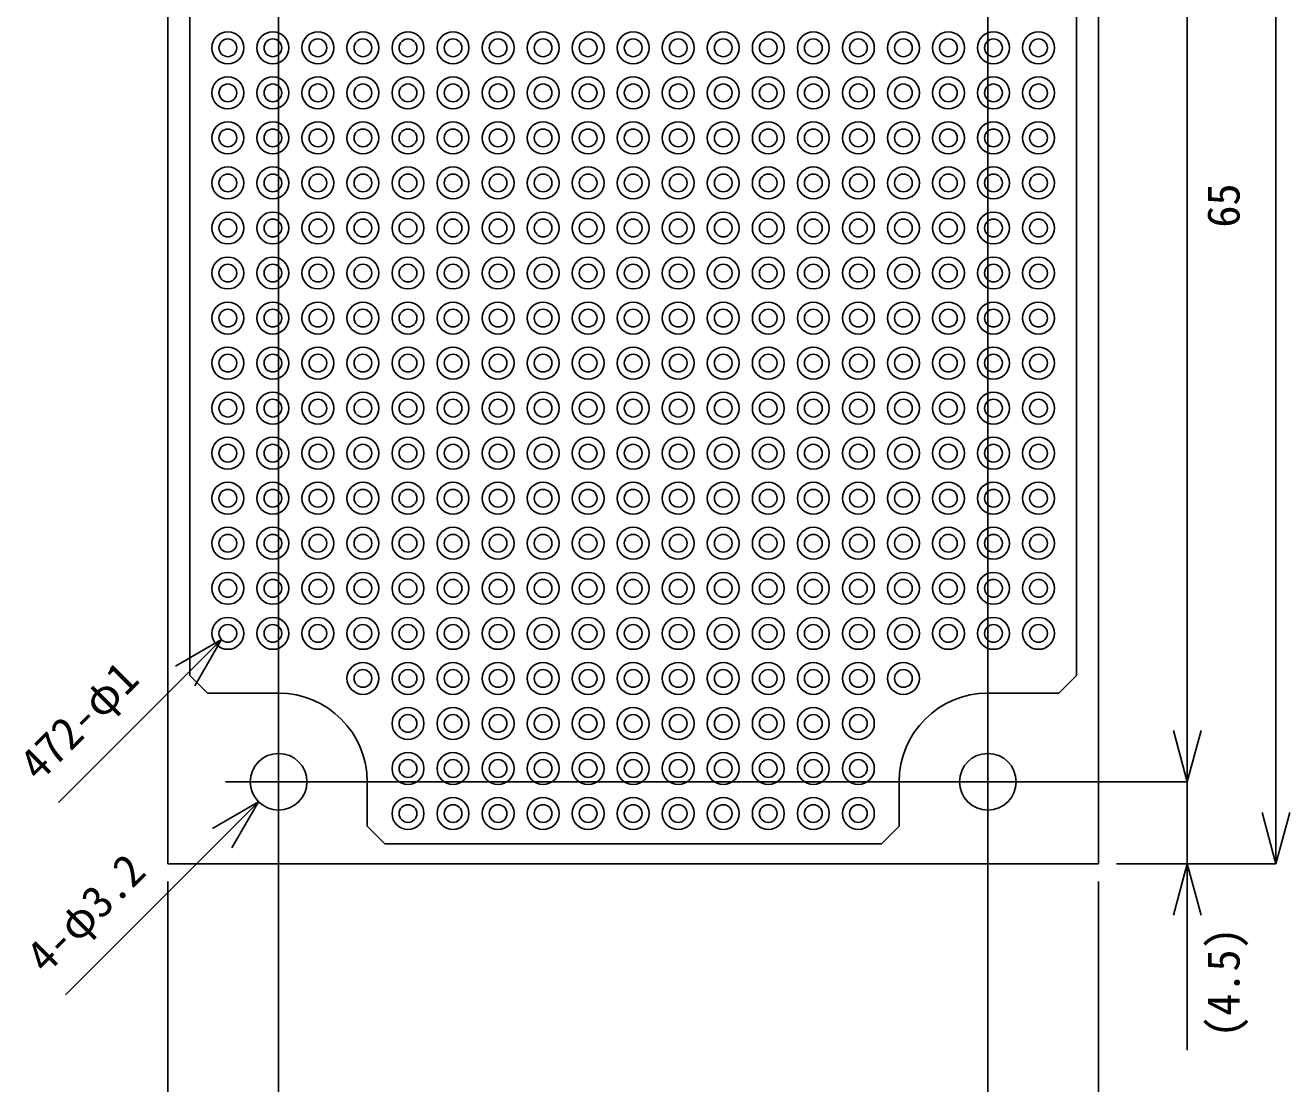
# Model space of a CAD drawing. Units: millimetres on the paper. Extents: x -138 to 138, y -95 to 95.
# Drawn here: x -4.3 to 67, y -25.7 to 34 of the extents above; entities that cross this region are included whole.
import ezdxf
from ezdxf.enums import TextEntityAlignment as Align

# ---------------------------------------------------------------- set-up
doc = ezdxf.new("R2010")
doc.units = ezdxf.units.MM
doc.layers.add('0-0', color=4, linetype='Continuous')
doc.layers.add('0-1', color=7, linetype='Continuous')
doc.styles.add('ＭＳ ゴシック', font='')
doc.styles.get('ＭＳ ゴシック').set_extended_font_data('MS Gothic')

msp = doc.modelspace()

# ---------------------------------------------------------------- linework, layer by layer
at = {"layer": '0-0'}
for p, q in [((10, 65.925), (10, -35.925)), ((50, 65.925), (50, -35.925)), ((66.25, -13.325), (66.25, 60.925)), ((61.25, -8.7), (61.25, 56.3)), ((6.786, -0.684), (-2.406, -9.876)), ((6.786, -0.684), (4.188, -2.184)), ((6.786, -0.684), (5.286, -3.282)), ((61.25, -8.7), (61.25, -3.7)), ((61.25, -8.7), (60.474, -5.802)), ((61.25, -8.7), (60.474, -5.802)), ((61.25, -8.7), (62.026, -5.802)), ((61.25, -8.7), (62.026, -5.802)), ((61.25, -8.7), (7, -8.7)), ((61.25, -13.325), (61.25, -8.7)), ((8.869, -9.831), (-2.021, -20.721)), ((8.869, -9.831), (6.271, -11.331)), ((8.869, -9.831), (7.369, -12.429)), ((66.25, -13.325), (65.474, -10.427)), ((66.25, -13.325), (67.026, -10.427)), ((66.25, -13.325), (57.25, -13.325)), ((61.25, -13.325), (60.474, -16.223)), ((61.25, -13.325), (62.026, -16.223)), ((61.25, -13.325), (61.25, -23.825)), ((3.75, -14.325), (3.75, -32.325)), ((56.25, -14.325), (56.25, -32.325))]:
    msp.add_line(p, q, dxfattribs=at)
at = {"layer": '0-1'}
for p, q in [((3.75, -13.325), (3.75, 60.925)), ((56.25, -13.325), (56.25, 60.925)), ((5, -2.7), (5, 50.3)), ((55, -2.7), (55, 50.3)), ((6, -3.7), (5, -2.7)), ((55, -2.7), (54, -3.7)), ((6, -3.7), (10, -3.7)), ((54, -3.7), (50, -3.7)), ((15, -11.2), (15, -8.7)), ((45, -11.2), (45, -8.7)), ((16, -12.2), (15, -11.2)), ((45, -11.2), (44, -12.2)), ((16, -12.2), (44, -12.2)), ((3.75, -13.325), (56.25, -13.325))]:
    msp.add_line(p, q, dxfattribs=at)
for centre, radius in [((7.14, 32.69), 0.9), ((9.68, 32.69), 0.9), ((12.22, 32.69), 0.9), ((14.76, 32.69), 0.9), ((17.3, 32.69), 0.9), ((19.84, 32.69), 0.9), ((22.38, 32.69), 0.9), ((24.92, 32.69), 0.9), ((27.46, 32.69), 0.9), ((30, 32.69), 0.9), ((32.54, 32.69), 0.9), ((35.08, 32.69), 0.9), ((37.62, 32.69), 0.9), ((40.16, 32.69), 0.9), ((42.7, 32.69), 0.9), ((45.24, 32.69), 0.9), ((47.78, 32.69), 0.9), ((50.32, 32.69), 0.9), ((52.86, 32.69), 0.9), ((7.14, 32.69), 0.5), ((9.68, 32.69), 0.5), ((12.22, 32.69), 0.5), ((14.76, 32.69), 0.5), ((17.3, 32.69), 0.5), ((19.84, 32.69), 0.5), ((22.38, 32.69), 0.5), ((24.92, 32.69), 0.5), ((27.46, 32.69), 0.5), ((30, 32.69), 0.5), ((32.54, 32.69), 0.5), ((35.08, 32.69), 0.5), ((37.62, 32.69), 0.5), ((40.16, 32.69), 0.5), ((42.7, 32.69), 0.5), ((45.24, 32.69), 0.5), ((47.78, 32.69), 0.5), ((50.32, 32.69), 0.5), ((52.86, 32.69), 0.5), ((7.14, 30.15), 0.9), ((9.68, 30.15), 0.9), ((12.22, 30.15), 0.9), ((14.76, 30.15), 0.9), ((17.3, 30.15), 0.9), ((19.84, 30.15), 0.9), ((22.38, 30.15), 0.9), ((24.92, 30.15), 0.9), ((27.46, 30.15), 0.9), ((30, 30.15), 0.9), ((32.54, 30.15), 0.9), ((35.08, 30.15), 0.9), ((37.62, 30.15), 0.9), ((40.16, 30.15), 0.9), ((42.7, 30.15), 0.9), ((45.24, 30.15), 0.9), ((47.78, 30.15), 0.9), ((50.32, 30.15), 0.9), ((52.86, 30.15), 0.9), ((7.14, 30.15), 0.5), ((9.68, 30.15), 0.5), ((12.22, 30.15), 0.5), ((14.76, 30.15), 0.5), ((17.3, 30.15), 0.5), ((19.84, 30.15), 0.5), ((22.38, 30.15), 0.5), ((24.92, 30.15), 0.5), ((27.46, 30.15), 0.5), ((30, 30.15), 0.5), ((32.54, 30.15), 0.5), ((35.08, 30.15), 0.5), ((37.62, 30.15), 0.5), ((40.16, 30.15), 0.5), ((42.7, 30.15), 0.5), ((45.24, 30.15), 0.5), ((47.78, 30.15), 0.5), ((50.32, 30.15), 0.5), ((52.86, 30.15), 0.5), ((7.14, 27.61), 0.9), ((7.14, 27.61), 0.5), ((9.68, 27.61), 0.9), ((9.68, 27.61), 0.5), ((12.22, 27.61), 0.9), ((12.22, 27.61), 0.5), ((14.76, 27.61), 0.9), ((14.76, 27.61), 0.5), ((17.3, 27.61), 0.9), ((17.3, 27.61), 0.5), ((19.84, 27.61), 0.9), ((19.84, 27.61), 0.5), ((22.38, 27.61), 0.9), ((22.38, 27.61), 0.5), ((24.92, 27.61), 0.9), ((24.92, 27.61), 0.5), ((27.46, 27.61), 0.9), ((27.46, 27.61), 0.5), ((30, 27.61), 0.9), ((30, 27.61), 0.5), ((32.54, 27.61), 0.9), ((32.54, 27.61), 0.5), ((35.08, 27.61), 0.9), ((35.08, 27.61), 0.5), ((37.62, 27.61), 0.9), ((37.62, 27.61), 0.5), ((40.16, 27.61), 0.9), ((40.16, 27.61), 0.5), ((42.7, 27.61), 0.9), ((42.7, 27.61), 0.5), ((45.24, 27.61), 0.9), ((45.24, 27.61), 0.5), ((47.78, 27.61), 0.9), ((47.78, 27.61), 0.5), ((50.32, 27.61), 0.9), ((50.32, 27.61), 0.5), ((52.86, 27.61), 0.9), ((52.86, 27.61), 0.5), ((7.14, 25.07), 0.9), ((9.68, 25.07), 0.9), ((12.22, 25.07), 0.9), ((14.76, 25.07), 0.9), ((17.3, 25.07), 0.9), ((19.84, 25.07), 0.9), ((22.38, 25.07), 0.9), ((24.92, 25.07), 0.9), ((27.46, 25.07), 0.9), ((30, 25.07), 0.9), ((32.54, 25.07), 0.9), ((35.08, 25.07), 0.9), ((37.62, 25.07), 0.9), ((40.16, 25.07), 0.9), ((42.7, 25.07), 0.9), ((45.24, 25.07), 0.9), ((47.78, 25.07), 0.9), ((50.32, 25.07), 0.9), ((52.86, 25.07), 0.9), ((7.14, 25.07), 0.5), ((9.68, 25.07), 0.5), ((12.22, 25.07), 0.5), ((14.76, 25.07), 0.5), ((17.3, 25.07), 0.5), ((19.84, 25.07), 0.5), ((22.38, 25.07), 0.5), ((24.92, 25.07), 0.5), ((27.46, 25.07), 0.5), ((30, 25.07), 0.5), ((32.54, 25.07), 0.5), ((35.08, 25.07), 0.5), ((37.62, 25.07), 0.5), ((40.16, 25.07), 0.5), ((42.7, 25.07), 0.5), ((45.24, 25.07), 0.5), ((47.78, 25.07), 0.5), ((50.32, 25.07), 0.5), ((52.86, 25.07), 0.5), ((7.14, 22.53), 0.9), ((7.14, 22.53), 0.5), ((9.68, 22.53), 0.9), ((9.68, 22.53), 0.5), ((12.22, 22.53), 0.9), ((12.22, 22.53), 0.5), ((14.76, 22.53), 0.9), ((14.76, 22.53), 0.5), ((17.3, 22.53), 0.9), ((17.3, 22.53), 0.5), ((19.84, 22.53), 0.9), ((19.84, 22.53), 0.5), ((22.38, 22.53), 0.9), ((22.38, 22.53), 0.5), ((24.92, 22.53), 0.9), ((24.92, 22.53), 0.5), ((27.46, 22.53), 0.9), ((27.46, 22.53), 0.5), ((30, 22.53), 0.9), ((30, 22.53), 0.5), ((32.54, 22.53), 0.9), ((32.54, 22.53), 0.5), ((35.08, 22.53), 0.9), ((35.08, 22.53), 0.5), ((37.62, 22.53), 0.9), ((37.62, 22.53), 0.5), ((40.16, 22.53), 0.9), ((40.16, 22.53), 0.5), ((42.7, 22.53), 0.9), ((42.7, 22.53), 0.5), ((45.24, 22.53), 0.9), ((45.24, 22.53), 0.5), ((47.78, 22.53), 0.9), ((47.78, 22.53), 0.5), ((50.32, 22.53), 0.9), ((50.32, 22.53), 0.5), ((52.86, 22.53), 0.9), ((52.86, 22.53), 0.5), ((7.14, 19.99), 0.9), ((9.68, 19.99), 0.9), ((12.22, 19.99), 0.9), ((14.76, 19.99), 0.9), ((17.3, 19.99), 0.9), ((19.84, 19.99), 0.9), ((22.38, 19.99), 0.9), ((24.92, 19.99), 0.9), ((27.46, 19.99), 0.9), ((30, 19.99), 0.9), ((32.54, 19.99), 0.9), ((35.08, 19.99), 0.9), ((37.62, 19.99), 0.9), ((40.16, 19.99), 0.9), ((42.7, 19.99), 0.9), ((45.24, 19.99), 0.9), ((47.78, 19.99), 0.9), ((50.32, 19.99), 0.9), ((52.86, 19.99), 0.9), ((7.14, 19.99), 0.5), ((9.68, 19.99), 0.5), ((12.22, 19.99), 0.5), ((14.76, 19.99), 0.5), ((17.3, 19.99), 0.5), ((19.84, 19.99), 0.5), ((22.38, 19.99), 0.5), ((24.92, 19.99), 0.5), ((27.46, 19.99), 0.5), ((30, 19.99), 0.5), ((32.54, 19.99), 0.5), ((35.08, 19.99), 0.5), ((37.62, 19.99), 0.5), ((40.16, 19.99), 0.5), ((42.7, 19.99), 0.5), ((45.24, 19.99), 0.5), ((47.78, 19.99), 0.5), ((50.32, 19.99), 0.5), ((52.86, 19.99), 0.5), ((7.14, 17.45), 0.9), ((7.14, 17.45), 0.5), ((9.68, 17.45), 0.9), ((9.68, 17.45), 0.5), ((12.22, 17.45), 0.9), ((12.22, 17.45), 0.5), ((14.76, 17.45), 0.9), ((14.76, 17.45), 0.5), ((17.3, 17.45), 0.9), ((17.3, 17.45), 0.5), ((19.84, 17.45), 0.9), ((19.84, 17.45), 0.5), ((22.38, 17.45), 0.9), ((22.38, 17.45), 0.5), ((24.92, 17.45), 0.9), ((24.92, 17.45), 0.5), ((27.46, 17.45), 0.9), ((27.46, 17.45), 0.5), ((30, 17.45), 0.9), ((30, 17.45), 0.5), ((32.54, 17.45), 0.9), ((32.54, 17.45), 0.5), ((35.08, 17.45), 0.9), ((35.08, 17.45), 0.5), ((37.62, 17.45), 0.9), ((37.62, 17.45), 0.5), ((40.16, 17.45), 0.9), ((40.16, 17.45), 0.5), ((42.7, 17.45), 0.9), ((42.7, 17.45), 0.5), ((45.24, 17.45), 0.9), ((45.24, 17.45), 0.5), ((47.78, 17.45), 0.9), ((47.78, 17.45), 0.5), ((50.32, 17.45), 0.9), ((50.32, 17.45), 0.5), ((52.86, 17.45), 0.9), ((52.86, 17.45), 0.5), ((7.14, 14.91), 0.9), ((9.68, 14.91), 0.9), ((12.22, 14.91), 0.9), ((14.76, 14.91), 0.9), ((17.3, 14.91), 0.9), ((19.84, 14.91), 0.9), ((22.38, 14.91), 0.9), ((24.92, 14.91), 0.9), ((27.46, 14.91), 0.9), ((30, 14.91), 0.9), ((32.54, 14.91), 0.9), ((35.08, 14.91), 0.9), ((37.62, 14.91), 0.9), ((40.16, 14.91), 0.9), ((42.7, 14.91), 0.9), ((45.24, 14.91), 0.9), ((47.78, 14.91), 0.9), ((50.32, 14.91), 0.9), ((52.86, 14.91), 0.9), ((7.14, 14.91), 0.5), ((9.68, 14.91), 0.5), ((12.22, 14.91), 0.5), ((14.76, 14.91), 0.5), ((17.3, 14.91), 0.5), ((19.84, 14.91), 0.5), ((22.38, 14.91), 0.5), ((24.92, 14.91), 0.5), ((27.46, 14.91), 0.5), ((30, 14.91), 0.5), ((32.54, 14.91), 0.5), ((35.08, 14.91), 0.5), ((37.62, 14.91), 0.5), ((40.16, 14.91), 0.5), ((42.7, 14.91), 0.5), ((45.24, 14.91), 0.5), ((47.78, 14.91), 0.5), ((50.32, 14.91), 0.5), ((52.86, 14.91), 0.5), ((7.14, 12.37), 0.9), ((7.14, 12.37), 0.5), ((9.68, 12.37), 0.9), ((9.68, 12.37), 0.5), ((12.22, 12.37), 0.9), ((12.22, 12.37), 0.5), ((14.76, 12.37), 0.9), ((14.76, 12.37), 0.5), ((17.3, 12.37), 0.9), ((17.3, 12.37), 0.5), ((19.84, 12.37), 0.9), ((19.84, 12.37), 0.5), ((22.38, 12.37), 0.9), ((22.38, 12.37), 0.5), ((24.92, 12.37), 0.9), ((24.92, 12.37), 0.5), ((27.46, 12.37), 0.9), ((27.46, 12.37), 0.5), ((30, 12.37), 0.9), ((30, 12.37), 0.5), ((32.54, 12.37), 0.9), ((32.54, 12.37), 0.5), ((35.08, 12.37), 0.9), ((35.08, 12.37), 0.5), ((37.62, 12.37), 0.9), ((37.62, 12.37), 0.5), ((40.16, 12.37), 0.9), ((40.16, 12.37), 0.5), ((42.7, 12.37), 0.9), ((42.7, 12.37), 0.5), ((45.24, 12.37), 0.9), ((45.24, 12.37), 0.5), ((47.78, 12.37), 0.9), ((47.78, 12.37), 0.5), ((50.32, 12.37), 0.9), ((50.32, 12.37), 0.5), ((52.86, 12.37), 0.9), ((52.86, 12.37), 0.5), ((7.14, 9.83), 0.9), ((9.68, 9.83), 0.9), ((12.22, 9.83), 0.9), ((14.76, 9.83), 0.9), ((17.3, 9.83), 0.9), ((19.84, 9.83), 0.9), ((22.38, 9.83), 0.9), ((24.92, 9.83), 0.9), ((27.46, 9.83), 0.9), ((30, 9.83), 0.9), ((32.54, 9.83), 0.9), ((35.08, 9.83), 0.9), ((37.62, 9.83), 0.9), ((40.16, 9.83), 0.9), ((42.7, 9.83), 0.9), ((45.24, 9.83), 0.9), ((47.78, 9.83), 0.9), ((50.32, 9.83), 0.9), ((52.86, 9.83), 0.9), ((7.14, 9.83), 0.5), ((9.68, 9.83), 0.5), ((12.22, 9.83), 0.5), ((14.76, 9.83), 0.5), ((17.3, 9.83), 0.5), ((19.84, 9.83), 0.5), ((22.38, 9.83), 0.5), ((24.92, 9.83), 0.5), ((27.46, 9.83), 0.5), ((30, 9.83), 0.5), ((32.54, 9.83), 0.5), ((35.08, 9.83), 0.5), ((37.62, 9.83), 0.5), ((40.16, 9.83), 0.5), ((42.7, 9.83), 0.5), ((45.24, 9.83), 0.5), ((47.78, 9.83), 0.5), ((50.32, 9.83), 0.5), ((52.86, 9.83), 0.5), ((7.14, 7.29), 0.9), ((9.68, 7.29), 0.9), ((12.22, 7.29), 0.9), ((14.76, 7.29), 0.9), ((17.3, 7.29), 0.9), ((19.84, 7.29), 0.9), ((22.38, 7.29), 0.9), ((24.92, 7.29), 0.9), ((27.46, 7.29), 0.9), ((30, 7.29), 0.9), ((32.54, 7.29), 0.9), ((35.08, 7.29), 0.9), ((37.62, 7.29), 0.9), ((40.16, 7.29), 0.9), ((42.7, 7.29), 0.9), ((45.24, 7.29), 0.9), ((47.78, 7.29), 0.9), ((50.32, 7.29), 0.9), ((52.86, 7.29), 0.9), ((7.14, 7.29), 0.5), ((9.68, 7.29), 0.5), ((12.22, 7.29), 0.5), ((14.76, 7.29), 0.5), ((17.3, 7.29), 0.5), ((19.84, 7.29), 0.5), ((22.38, 7.29), 0.5), ((24.92, 7.29), 0.5), ((27.46, 7.29), 0.5), ((30, 7.29), 0.5), ((32.54, 7.29), 0.5), ((35.08, 7.29), 0.5), ((37.62, 7.29), 0.5), ((40.16, 7.29), 0.5), ((42.7, 7.29), 0.5), ((45.24, 7.29), 0.5), ((47.78, 7.29), 0.5), ((50.32, 7.29), 0.5), ((52.86, 7.29), 0.5), ((7.14, 4.75), 0.9), ((7.14, 4.75), 0.5), ((9.68, 4.75), 0.9), ((9.68, 4.75), 0.5), ((12.22, 4.75), 0.9), ((12.22, 4.75), 0.5), ((14.76, 4.75), 0.9), ((14.76, 4.75), 0.5), ((17.3, 4.75), 0.9), ((17.3, 4.75), 0.5), ((19.84, 4.75), 0.9), ((19.84, 4.75), 0.5), ((22.38, 4.75), 0.9), ((22.38, 4.75), 0.5), ((24.92, 4.75), 0.9), ((24.92, 4.75), 0.5), ((27.46, 4.75), 0.9), ((27.46, 4.75), 0.5), ((30, 4.75), 0.9), ((30, 4.75), 0.5), ((32.54, 4.75), 0.9), ((32.54, 4.75), 0.5), ((35.08, 4.75), 0.9), ((35.08, 4.75), 0.5), ((37.62, 4.75), 0.9), ((37.62, 4.75), 0.5), ((40.16, 4.75), 0.9), ((40.16, 4.75), 0.5), ((42.7, 4.75), 0.9), ((42.7, 4.75), 0.5), ((45.24, 4.75), 0.9), ((45.24, 4.75), 0.5), ((47.78, 4.75), 0.9), ((47.78, 4.75), 0.5), ((50.32, 4.75), 0.9), ((50.32, 4.75), 0.5), ((52.86, 4.75), 0.9), ((52.86, 4.75), 0.5), ((7.14, 2.21), 0.9), ((9.68, 2.21), 0.9), ((12.22, 2.21), 0.9), ((14.76, 2.21), 0.9), ((17.3, 2.21), 0.9), ((19.84, 2.21), 0.9), ((22.38, 2.21), 0.9), ((24.92, 2.21), 0.9), ((27.46, 2.21), 0.9), ((30, 2.21), 0.9), ((32.54, 2.21), 0.9), ((35.08, 2.21), 0.9), ((37.62, 2.21), 0.9), ((40.16, 2.21), 0.9), ((42.7, 2.21), 0.9), ((45.24, 2.21), 0.9), ((47.78, 2.21), 0.9), ((50.32, 2.21), 0.9), ((52.86, 2.21), 0.9), ((7.14, 2.21), 0.5), ((9.68, 2.21), 0.5), ((12.22, 2.21), 0.5), ((14.76, 2.21), 0.5), ((17.3, 2.21), 0.5), ((19.84, 2.21), 0.5), ((22.38, 2.21), 0.5), ((24.92, 2.21), 0.5), ((27.46, 2.21), 0.5), ((30, 2.21), 0.5), ((32.54, 2.21), 0.5), ((35.08, 2.21), 0.5), ((37.62, 2.21), 0.5), ((40.16, 2.21), 0.5), ((42.7, 2.21), 0.5), ((45.24, 2.21), 0.5), ((47.78, 2.21), 0.5), ((50.32, 2.21), 0.5), ((52.86, 2.21), 0.5), ((7.14, -0.33), 0.9), ((7.14, -0.33), 0.5), ((9.68, -0.33), 0.9), ((9.68, -0.33), 0.5), ((12.22, -0.33), 0.9), ((12.22, -0.33), 0.5), ((14.76, -0.33), 0.9), ((14.76, -0.33), 0.5), ((17.3, -0.33), 0.9), ((17.3, -0.33), 0.5), ((19.84, -0.33), 0.9), ((19.84, -0.33), 0.5), ((22.38, -0.33), 0.9), ((22.38, -0.33), 0.5), ((24.92, -0.33), 0.9), ((24.92, -0.33), 0.5), ((27.46, -0.33), 0.9), ((27.46, -0.33), 0.5), ((30, -0.33), 0.9), ((30, -0.33), 0.5), ((32.54, -0.33), 0.9), ((32.54, -0.33), 0.5), ((35.08, -0.33), 0.9), ((35.08, -0.33), 0.5), ((37.62, -0.33), 0.9), ((37.62, -0.33), 0.5), ((40.16, -0.33), 0.9), ((40.16, -0.33), 0.5), ((42.7, -0.33), 0.9), ((42.7, -0.33), 0.5), ((45.24, -0.33), 0.9), ((45.24, -0.33), 0.5), ((47.78, -0.33), 0.9), ((47.78, -0.33), 0.5), ((50.32, -0.33), 0.9), ((50.32, -0.33), 0.5), ((52.86, -0.33), 0.9), ((52.86, -0.33), 0.5), ((14.76, -2.87), 0.9), ((17.3, -2.87), 0.9), ((19.84, -2.87), 0.9), ((22.38, -2.87), 0.9), ((24.92, -2.87), 0.9), ((27.46, -2.87), 0.9), ((30, -2.87), 0.9), ((32.54, -2.87), 0.9), ((35.08, -2.87), 0.9), ((37.62, -2.87), 0.9), ((40.16, -2.87), 0.9), ((42.7, -2.87), 0.9), ((45.24, -2.87), 0.9), ((14.76, -2.87), 0.5), ((17.3, -2.87), 0.5), ((19.84, -2.87), 0.5), ((22.38, -2.87), 0.5), ((24.92, -2.87), 0.5), ((27.46, -2.87), 0.5), ((30, -2.87), 0.5), ((32.54, -2.87), 0.5), ((35.08, -2.87), 0.5), ((37.62, -2.87), 0.5), ((40.16, -2.87), 0.5), ((42.7, -2.87), 0.5), ((45.24, -2.87), 0.5), ((17.3, -5.41), 0.9), ((17.3, -5.41), 0.5), ((19.84, -5.41), 0.9), ((19.84, -5.41), 0.5), ((22.38, -5.41), 0.9), ((22.38, -5.41), 0.5), ((24.92, -5.41), 0.9), ((24.92, -5.41), 0.5), ((27.46, -5.41), 0.9), ((27.46, -5.41), 0.5), ((30, -5.41), 0.9), ((30, -5.41), 0.5), ((32.54, -5.41), 0.9), ((32.54, -5.41), 0.5), ((35.08, -5.41), 0.9), ((35.08, -5.41), 0.5), ((37.62, -5.41), 0.9), ((37.62, -5.41), 0.5), ((40.16, -5.41), 0.9), ((40.16, -5.41), 0.5), ((42.7, -5.41), 0.9), ((42.7, -5.41), 0.5), ((10, -8.7), 1.6), ((17.3, -7.95), 0.9), ((19.84, -7.95), 0.9), ((22.38, -7.95), 0.9), ((24.92, -7.95), 0.9), ((27.46, -7.95), 0.9), ((30, -7.95), 0.9), ((32.54, -7.95), 0.9), ((35.08, -7.95), 0.9), ((37.62, -7.95), 0.9), ((40.16, -7.95), 0.9), ((42.7, -7.95), 0.9), ((50, -8.7), 1.6), ((17.3, -7.95), 0.5), ((19.84, -7.95), 0.5), ((22.38, -7.95), 0.5), ((24.92, -7.95), 0.5), ((27.46, -7.95), 0.5), ((30, -7.95), 0.5), ((32.54, -7.95), 0.5), ((35.08, -7.95), 0.5), ((37.62, -7.95), 0.5), ((40.16, -7.95), 0.5), ((42.7, -7.95), 0.5), ((17.3, -10.49), 0.9), ((19.84, -10.49), 0.9), ((22.38, -10.49), 0.9), ((24.92, -10.49), 0.9), ((27.46, -10.49), 0.9), ((30, -10.49), 0.9), ((32.54, -10.49), 0.9), ((35.08, -10.49), 0.9), ((37.62, -10.49), 0.9), ((40.16, -10.49), 0.9), ((42.7, -10.49), 0.9), ((17.3, -10.49), 0.5), ((19.84, -10.49), 0.5), ((22.38, -10.49), 0.5), ((24.92, -10.49), 0.5), ((27.46, -10.49), 0.5), ((30, -10.49), 0.5), ((32.54, -10.49), 0.5), ((35.08, -10.49), 0.5), ((37.62, -10.49), 0.5), ((40.16, -10.49), 0.5), ((42.7, -10.49), 0.5)]:
    msp.add_circle(centre, radius, dxfattribs=at)
for centre, start, end in [((10, -8.7), 0, 90), ((50, -8.7), 90, 180)]:
    msp.add_arc(centre, 5, start, end, dxfattribs=at)

# ---------------------------------------------------------------- texts
at = {"layer": '0-0', "style": 'ＭＳ ゴシック'}
for s, rotation, p in [('65', 90, (64.75, 22.55)), ('472-φ1', 45, (-3.113, -9.169)), ('4-φ3.2', 45, (-2.728, -20.014)), ('(4.5)', 90, (64.75, -23.138))]:
    msp.add_text(s, height=1.833, rotation=rotation, dxfattribs=at).set_placement(p, align=Align.BOTTOM_LEFT)

doc.saveas('drawing.dxf')
